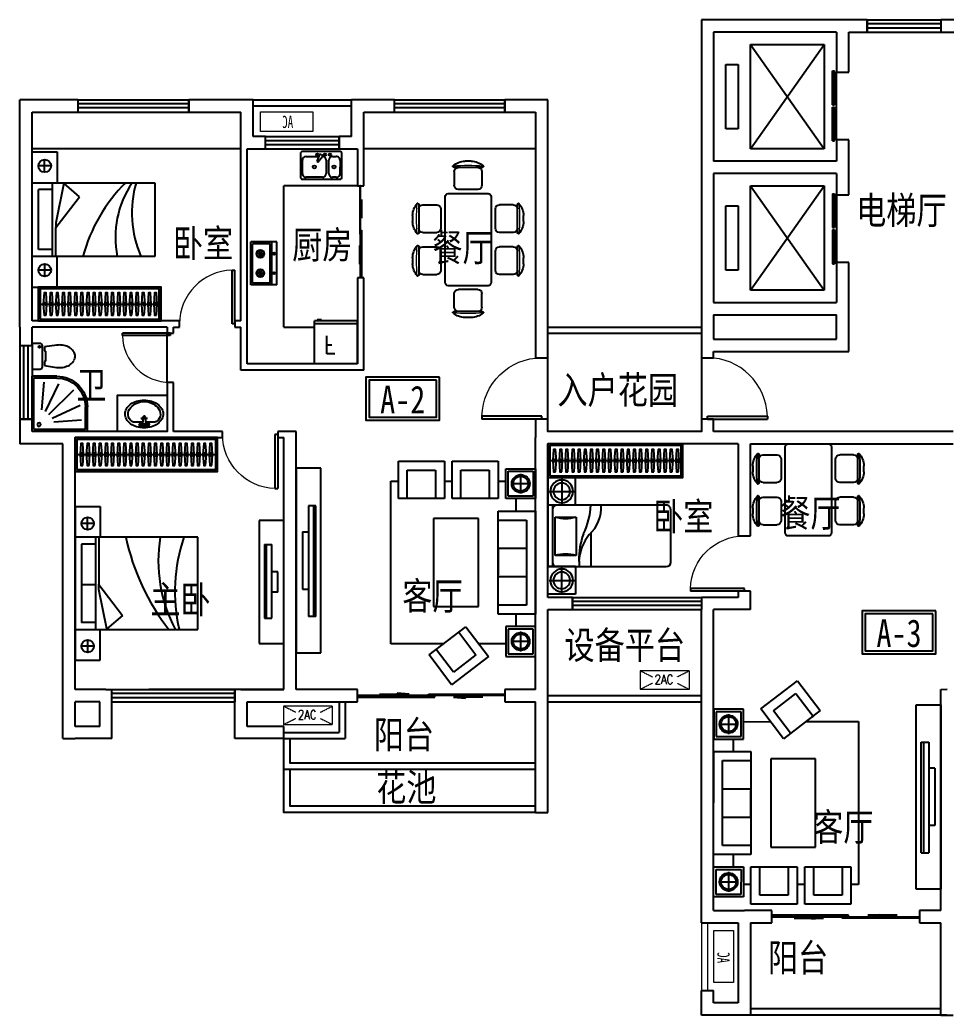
# Model space of a CAD drawing. Extents: x 4814447 to 4843647, y -954808 to -938608.
# Drawn here: x 4814447 to 4829533, y -954808 to -938608 of the extents above; entities that cross this region are included whole.
import ezdxf

# ---------------------------------------------------------------- set-up
doc = ezdxf.new("R2010")
doc.units = 0
doc.header["$MEASUREMENT"] = 0
doc.linetypes.add('DASH', pattern=[0.35, 0.25, -0.1])
doc.linetypes.add('HIDDEN', pattern=[0.375, 0.25, -0.125])
doc.layers.get('0').update_dxf_attribs({"linetype": 'CONTINUOUS'})
for name, color, linetype in [('BALCONY', 153, 'CONTINUOUS'), ('F1', 8, 'CONTINUOUS'), ('FURNITURE', 8, 'CONTINUOUS'), ('Furniture(家具)', 8, 'CONTINUOUS'), ('LVTRY', 187, 'CONTINUOUS'), ('STAIR', 3, 'CONTINUOUS'), ('TEXT_文字_', 7, 'CONTINUOUS'), ('TK', 7, 'CONTINUOUS'), ('WALL', 2, 'CONTINUOUS'), ('wc', 8, 'CONTINUOUS'), ('WINDOW', 4, 'CONTINUOUS'), ('户型编号', 7, 'CONTINUOUS')]:
    doc.layers.add(name, color=color, linetype=linetype)
doc.layers.add('K_EQUPMENT_W', color=6, linetype='CONTINUOUS', lineweight=9)
doc.styles.add('_HZTXT', font='txt.shx', dxfattribs={"width": 0.8, "bigfont": 'HZTXT.shx'})
doc.styles.add('_ZBHZ', font='simhei.ttf', dxfattribs={"width": 0.8})

# ---------------------------------------------------------------- blocks, each defined once
blk = doc.blocks.new('A$C20217E62')
at = {"layer": 'F1'}
for p, q in [((0, 419), (0, 31)), ((644, 450), (31, 450)), ((92, 368), (298, 368)), ((306, 391), (267, 287)), ((285, 277), (355, 363)), ((335, 402), (350, 393)), ((522, 368), (583, 368)), ((675, 31), (675, 419)), ((31, 92), (31, 307)), ((267, 287), (285, 277)), ((419, 307), (419, 92)), ((460, 92), (460, 307)), ((644, 307), (644, 92)), ((31, 0), (644, 0)), ((358, 31), (92, 31)), ((583, 31), (522, 31))]:
    blk.add_line(p, q, dxfattribs=at)
for centre, radius in [((276, 399), 20.5), ((399, 399), 20.5), ((481, 399), 20.5), ((225, 199), 25.6), ((547, 199), 25.6)]:
    blk.add_circle(centre, radius, dxfattribs=at)
for centre, radius, start, end in [((31, 419), 30.7, 90, 180), ((92, 307), 61.4, 90, 180), ((325, 384), 20.5, 60, 159.4623), ((340, 376), 20.5, 320.5377, 60), ((358, 307), 61.4, 360, 90), ((522, 307), 61.4, 90, 180), ((583, 307), 61.4, 360, 90), ((644, 419), 30.7, 360, 90), ((31, 31), 30.7, 180, 270), ((92, 92), 61.4, 180, 270), ((358, 92), 61.4, 270, 360), ((522, 92), 61.4, 180, 270), ((583, 92), 61.4, 270, 360), ((644, 31), 30.7, 270, 360)]:
    blk.add_arc(centre, radius, start, end, dxfattribs=at)
blk = doc.blocks.new('A$C70047E59')
at = {"layer": 'wc'}
for p, q in [((0, 700), (0, 0)), ((0, 700), (424, 700)), ((80, 700), (80, 0)), ((110, 670), (110, 30)), ((110, 670), (394, 670)), ((394, 670), (394, 30)), ((424, 700), (424, 0)), ((249, 508), (196, 508)), ((258, 524), (232, 570)), ((258, 491), (232, 445)), ((277, 524), (304, 570)), ((277, 491), (304, 445)), ((287, 508), (340, 508)), ((249, 192), (196, 192)), ((258, 209), (232, 255)), ((258, 176), (232, 130)), ((277, 209), (304, 255)), ((277, 176), (304, 130)), ((287, 192), (340, 192)), ((0, 0), (424, 0)), ((110, 30), (394, 30))]:
    blk.add_line(p, q, dxfattribs=at)
for centre, radius in [((44, 508), 18.8), ((44, 508), 13.8), ((268, 508), 63.8), ((268, 508), 58.8), ((268, 508), 18.8), ((268, 508), 13.8), ((44, 192), 18.8), ((44, 192), 13.8), ((268, 192), 63.8), ((268, 192), 58.8), ((268, 192), 18.8), ((268, 192), 13.8)]:
    blk.add_circle(centre, radius, dxfattribs=at)
blk = doc.blocks.new('$PLAN$00001563')
for p, q in [((1250, 0), (-1250, 0)), ((-1250, 0), (-1250, -409)), ((-750, 0), (-750, -2000)), ((750, -2000), (750, 0)), ((1250, 0), (1250, -409)), ((-1023, -305), (-1023, -102)), ((639, -104), (-639, -104)), ((-639, -333), (-639, -104)), ((-22, -333), (-22, -104)), ((639, -333), (639, -104)), ((975, -305), (975, -102)), ((-920, -199), (-1125, -199)), ((873, -199), (1077, -199)), ((-1250, -409), (-750, -409)), ((750, -333), (-750, -333)), ((-740, -516), (-98, -388)), ((-18, -388), (-521, -770)), ((-98, -388), (-11, -388)), ((750, -388), (-18, -388)), ((1250, -409), (750, -409)), ((-521, -770), (-740, -516)), ((-750, -2000), (750, -2000))]:
    blk.add_line(p, q)
for centre in [(-1023, -205), (975, -205)]:
    blk.add_circle(centre, 102)
for centre, radius, start, end in [((1524, -4452), 3707, 102.0578, 127.8384), ((368, -3767), 2412, 80.8909, 117.5798), ((-135, -4317), 2694, 70.8175, 103.1624)]:
    blk.add_arc(centre, radius, start, end)
blk = doc.blocks.new('HYU')
for p, q in [((137720, -185365), (137332, -185874)), ((138351, -185846), (137720, -185365)), ((137749, -185581), (137454, -185967)), ((138136, -185875), (137749, -185581)), ((137963, -186355), (138351, -185846)), ((137332, -185874), (137963, -186355)), ((137454, -185967), (137479, -185986)), ((137841, -186262), (138136, -185875)), ((138520, -186574), (138520, -188340)), ((139159, -186574), (138520, -186574)), ((139160, -188340), (139159, -186574)), ((139006, -186728), (138520, -186728)), ((139006, -188186), (139006, -186728)), ((138520, -187700), (138520, -187245)), ((138520, -188186), (139006, -188186)), ((138520, -188340), (139160, -188340)), ((137599, -188553), (136806, -188553)), ((136806, -188553), (136806, -189193)), ((136959, -188553), (136959, -189039)), ((137445, -188553), (137415, -188553)), ((137445, -189039), (137445, -188553)), ((137599, -189193), (137599, -188553)), ((138520, -188553), (137727, -188553)), ((137727, -188553), (137727, -189193)), ((137880, -188553), (137880, -189039)), ((138366, -188553), (138336, -188553)), ((138366, -189039), (138366, -188553)), ((138520, -189193), (138520, -188553)), ((136959, -189039), (137445, -189039)), ((137880, -189039), (138366, -189039)), ((136806, -189193), (137599, -189193)), ((137727, -189193), (138520, -189193))]:
    blk.add_line(p, q)
at = {"linetype": 'ByBlock'}
for p, q in [((138648, -185849), (139159, -185849)), ((138648, -186361), (138648, -185849)), ((139159, -185849), (139159, -186361)), ((138690, -185892), (139117, -185892)), ((138690, -186318), (138690, -185892)), ((138904, -185935), (138904, -186276)), ((139117, -185892), (139117, -186318)), ((136678, -186063), (136678, -188852)), ((137579, -186063), (136678, -186063)), ((138648, -186063), (138185, -186064)), ((139074, -186105), (138733, -186105)), ((139159, -186361), (138648, -186361)), ((139117, -186318), (138690, -186318)), ((138818, -186574), (138818, -186361)), ((137411, -186702), (138179, -186702)), ((137411, -188212), (137411, -186702)), ((138179, -186702), (138179, -188212)), ((139006, -187214), (138520, -187214)), ((139006, -187700), (138520, -187700)), ((138179, -188212), (137411, -188212)), ((138818, -188553), (138818, -188340)), ((138648, -188553), (138648, -189065)), ((139160, -188553), (138648, -188553)), ((138690, -188596), (138691, -189022)), ((139117, -188596), (138690, -188596)), ((139117, -189022), (139117, -188596)), ((139160, -189065), (139160, -188553)), ((138904, -188638), (138904, -188979)), ((136678, -188852), (136806, -188852)), ((137599, -188852), (137727, -188852)), ((138520, -188851), (138648, -188851)), ((139074, -188809), (138733, -188809)), ((138648, -189065), (139160, -189065)), ((138691, -189022), (139117, -189022))]:
    blk.add_line(p, q, dxfattribs=at)
at = {"linetype": 'ByBlock', "extrusion": (0, 0, -1)}
for centre, major_axis, start_param, end_param in [((138904, -186105), (-10, 153), -1.508582, 4.774603), ((138904, -186105), (-14, 127), -1.464910568844046, 4.818274738335539), ((138904, -188809), (-16, 153), -1.464919, 4.818266), ((138904, -188809), (-13, 127), -1.465821, 4.817364)]:
    blk.add_ellipse(centre, major_axis=major_axis, ratio=1, start_param=start_param, end_param=end_param, dxfattribs=at)
blk = doc.blocks.new('A$C4D107291')
for p, q in [((0, 0), (0, 2200)), ((0, 2200), (409, 2200)), ((409, 2200), (409, 1700)), ((305, 1973), (102, 1973)), ((199, 1871), (199, 2075)), ((0, 1700), (2000, 1700)), ((333, 500), (333, 1700)), ((516, 1690), (388, 1048)), ((770, 1471), (516, 1690)), ((2000, 1700), (2000, 500)), ((104, 611), (104, 1590)), ((333, 1590), (104, 1590)), ((388, 968), (770, 1471)), ((388, 1048), (388, 961)), ((388, 500), (388, 968)), ((2000, 500), (0, 500)), ((333, 611), (104, 611)), ((409, 0), (409, 500)), ((199, 378), (199, 173)), ((305, 275), (102, 275)), ((0, 0), (409, 0))]:
    blk.add_line(p, q)
for centre in [(205, 1973), (205, 275)]:
    blk.add_circle(centre, 102)
for centre, radius, start, end in [((3363, -172), 2623, 134.4837, 165.1561), ((2942, 808), 1587, 145.8422, 191.1759), ((3368, 1207), 1745, 163.6318, 203.8909)]:
    blk.add_arc(centre, radius, start, end)
blk = doc.blocks.new('淋浴2')
for p, q in [((-900, -400), (-900, 0)), ((0, 0), (-900, 0)), ((0, -900), (0, 0)), ((-870, -400), (-870, -30)), ((-30, -30), (-870, -30)), ((-353, -159), (-805, -193)), ((-30, -870), (-30, -30)), ((-326, -216), (-778, -435)), ((-274, -273), (-679, -680)), ((-216, -326), (-431, -780)), ((-158, -352), (-189, -805)), ((-30, -870), (-400, -870)), ((0, -900), (-400, -900))]:
    blk.add_line(p, q)
blk.add_circle((-112, -112), 30)
for radius in [500, 470]:
    blk.add_arc((-400, -400), radius, 180, 270)
blk = doc.blocks.new('*U28')
for p, q in [((128, 210), (0, 210)), ((0, 210), (0, -210)), ((168, -170), (168, 170)), ((400, 181), (202, 152)), ((202, 152), (202, 90)), ((202, 90), (220, 82)), ((220, 82), (220, -80)), ((220, -80), (202, -85)), ((202, -85), (202, -152)), ((202, -152), (398, -181)), ((0, -210), (128, -210))]:
    blk.add_line(p, q)
blk.add_circle((118, 154), 14.5)
for centre, radius, start, end in [((128, 170), 40, 360, 90), ((446, -168), 352, 90.2924, 97.7689), ((446, -168), 352, 73.6387, 90.2924), ((470, -85), 266, 54.4566, 73.6387), ((508, -33), 201, 30.1295, 54.4566), ((565, 1), 135, 0.2924, 30.1295), ((565, 1), 135, 330.4554, 0.2924), ((469, 85), 266, 286.9462, 306.1283), ((507, 33), 201, 306.1283, 330.4554), ((128, -170), 40, 270, 360), ((444, 168), 352, 262.5124, 270.2924), ((444, 168), 352, 270.2924, 286.9462)]:
    blk.add_arc(centre, radius, start, end)
blk = doc.blocks.new('$PLAN$00002341')
for p, q in [((-52, 163), (56, 163)), ((-179, 92), (-17, 92)), ((-14, 36), (-54, 36)), ((-52, 110), (-20, 110)), ((-22, 144), (-17, 46)), ((2, -20), (2, 27)), ((58, 36), (18, 36)), ((21, 46), (26, 144)), ((21, 92), (183, 92)), ((24, 110), (56, 110))]:
    blk.add_line(p, q)
for centre, radius in [((-52, 137), 19.4), ((-52, 137), 12.6), ((56, 137), 19.4), ((56, 137), 12.6)]:
    blk.add_circle(centre, radius)
for centre, radius, start, end in [((-30, -139), 323, 106.7409, 125.9862), ((0, -237), 426, 90, 106.7409), ((-52, 137), 26.5, 90, 270), ((0, -237), 426, 73.2591, 90), ((56, 137), 26.5, 270, 90), ((30, -139), 323, 54.0138, 73.2591), ((-144, -37), 166, 150.2994, 180), ((-75, -77), 246, 125.9862, 150.2994), ((-114, -35), 148, 125.2171, 225.4044), ((-179, 57), 35.1, 90, 125.2171), ((2, 36), 30.9, 129.8713, 50.1287), ((2, 126), 29.9, 37.4402, 142.5598), ((2, 46), 19.1, 180, 0), ((2, 36), 19.3, 163.9274, 16.0726), ((183, 57), 35.1, 54.7829, 90), ((118, -35), 148, 314.5956, 54.7829), ((75, -77), 246, 29.7006, 54.0138), ((144, -37), 166, 0, 29.7006), ((-144, -37), 166, 180, 209.7006), ((-75, 3), 246, 209.7006, 234.0138), ((6, 59), 300, 221.743, 269.243), ((-2, 59), 300, 270.757, 318.257), ((75, 3), 246, 305.9862, 330.2994), ((144, -37), 166, 330.2994, 0), ((-30, 65), 323, 234.0138, 253.2591), ((0, 164), 426, 253.2591, 270), ((0, 164), 426, 270, 286.7409), ((30, 65), 323, 286.7409, 305.9862)]:
    blk.add_arc(centre, radius, start, end)
for p in [(2, 126, 0), (2, 36, 0)]:
    blk.add_point(p)
blk = doc.blocks.new('空调室外机2')
at = {"ltscale": 0.5}
blk.add_lwpolyline([(0, 0), (850, 0), (850, 320), (0, 320)], close=True, dxfattribs=at)
at = {"ltscale": 0.5, "style": '_ZBHZ', "width": 0.65}
blk.add_text('AC', height=200, dxfattribs=at).set_placement((319, 55))
blk = doc.blocks.new('*U27')
for p, q in [((-300, 0), (-300, -700)), ((400, 0), (-300, 0)), ((400, 0), (400, -700)), ((30, -162), (-98, -162)), ((-98, -162), (-98, -457)), ((-21, -303), (-98, -303)), ((400, -650), (-300, -650)), ((400, -700), (-300, -700)), ((-258, -700), (-258, -720)), ((-187, -720), (-258, -720)), ((-187, -700), (-187, -720))]:
    blk.add_line(p, q)
blk = doc.blocks.new('ewrew')
at = {"layer": 'FURNITURE'}
for p, q in [((-52631, 97939), (-53031, 97939)), ((-53031, 97939), (-53031, 94936)), ((-52631, 94936), (-52631, 97939)), ((-52748, 97329), (-52748, 95526)), ((-53031, 94936), (-52631, 94936))]:
    blk.add_line(p, q, dxfattribs=at)
at = {"layer": 'FURNITURE', "ltscale": 30}
for p, q in [((-52713, 97329), (-52833, 97329)), ((-52833, 97328), (-52833, 95526)), ((-52713, 95526), (-52713, 97329)), ((-52931, 96904), (-52931, 95971)), ((-52931, 96904), (-52833, 96904)), ((-52931, 95971), (-52833, 95971)), ((-52713, 95526), (-52833, 95526))]:
    blk.add_line(p, q, dxfattribs=at)
blk = doc.blocks.new('jj2')
at = {"ltscale": 0.5}
for p, q in [((62, 1304), (-37, 1304)), ((243, 1204), (-217, 1204)), ((-212, 1136), (-212, 911)), ((238, 1136), (238, 911)), ((170, 844), (-145, 844)), ((-362, 734), (-362, -666)), ((338, 784), (-312, 784)), ((388, -666), (388, 734)), ((-792, 148), (-792, 608)), ((-724, 603), (-499, 603)), ((-432, 220), (-432, 535)), ((457, 535), (457, 220)), ((749, 603), (524, 603)), ((817, 608), (817, 148)), ((-892, 328), (-892, 427)), ((917, 427), (917, 328)), ((-724, 153), (-499, 153)), ((749, 153), (524, 153)), ((-792, -539), (-792, -79)), ((-724, -84), (-499, -84)), ((-432, -467), (-432, -152)), ((457, -152), (457, -467)), ((749, -84), (524, -84)), ((817, -79), (817, -539)), ((-892, -359), (-892, -260)), ((917, -260), (917, -359)), ((-724, -534), (-499, -534)), ((749, -534), (524, -534)), ((-312, -716), (338, -716)), ((170, -782), (-145, -782)), ((-212, -1075), (-212, -850)), ((238, -1075), (238, -850)), ((243, -1142), (-217, -1142)), ((62, -1242), (-37, -1242))]:
    blk.add_line(p, q, dxfattribs=at)
for centre, radius, start, end in [((-27, 988), 316, 91.7651, 130.7265), ((52, 988), 316, 49.2735, 88.2349), ((-227, 1220), 10, 130.7265, 202.67), ((-217, 1224), 20, 202.67, 270), ((-145, 1136), 67.5, 90, 180), ((170, 1136), 67.5, 0, 90), ((243, 1224), 20, 270, 337.33), ((252, 1220), 10, 337.33, 49.2735), ((-145, 911), 67.5, 180, 270), ((170, 911), 67.5, 270, 0), ((-312, 734), 50, 90, 180), ((338, 734), 50, 0, 90), ((-576, 417), 316, 139.2735, 178.2349), ((-808, 617), 10, 67.33, 139.2735), ((-812, 608), 20, 0, 67.33), ((-724, 535), 67.5, 90, 180), ((-499, 535), 67.5, 0, 90), ((524, 535), 67.5, 90, 180), ((749, 535), 67.5, 0, 90), ((837, 608), 20, 112.67, 180), ((833, 617), 10, 40.7265, 112.67), ((601, 417), 316, 1.7651, 40.7265), ((-576, 338), 316, 181.7651, 220.7265), ((601, 338), 316, 319.2735, 358.2349), ((-724, 220), 67.5, 180, 270), ((-499, 220), 67.5, 270, 0), ((524, 220), 67.5, 180, 270), ((749, 220), 67.5, 270, 0), ((-808, 138), 10, 220.7265, 292.67), ((-812, 148), 20, 292.67, 0), ((837, 148), 20, 180, 247.33), ((833, 138), 10, 247.33, 319.2735), ((-576, -269), 316, 139.2735, 178.2349), ((-808, -70), 10, 67.33, 139.2735), ((-812, -79), 20, 0, 67.33), ((-724, -152), 67.5, 90, 180), ((-499, -152), 67.5, 0, 90), ((524, -152), 67.5, 90, 180), ((749, -152), 67.5, 0, 90), ((837, -79), 20, 112.67, 180), ((833, -70), 10, 40.7265, 112.67), ((601, -269), 316, 1.7651, 40.7265), ((-576, -349), 316, 181.7651, 220.7265), ((-724, -467), 67.5, 180, 270), ((-499, -467), 67.5, 270, 0), ((524, -467), 67.5, 180, 270), ((749, -467), 67.5, 270, 0), ((601, -349), 316, 319.2735, 358.2349), ((-808, -549), 10, 220.7265, 292.67), ((-812, -539), 20, 292.67, 0), ((837, -539), 20, 180, 247.33), ((833, -549), 10, 247.33, 319.2735), ((-312, -666), 50, 180, 270), ((-145, -850), 67.5, 90, 180), ((170, -850), 67.5, 0, 90), ((338, -666), 50, 270, 0), ((-145, -1075), 67.5, 180, 270), ((170, -1075), 67.5, 270, 0), ((-227, -1158), 10, 157.33, 229.2735), ((-217, -1162), 20, 90, 157.33), ((-27, -927), 316, 229.2735, 268.2349), ((52, -927), 316, 271.7651, 310.7265), ((243, -1162), 20, 22.67, 90), ((252, -1158), 10, 310.7265, 22.67)]:
    blk.add_arc(centre, radius, start, end, dxfattribs=at)
at = {"lineweight": 13, "ltscale": 0.5}
for centre, start, end in [((13, -1474), 84.8023, 95.1977), ((1886, 378), 174.8023, 185.1977), ((-1861, 378), 354.8023, 5.1977), ((1886, -309), 174.8023, 185.1977), ((-1861, -309), 354.8023, 5.1977), ((13, 1536), 264.8023, 275.1977)]:
    blk.add_arc(centre, 2713, start, end, dxfattribs=at)
blk = doc.blocks.new('*U24')
blk.add_line((-970, -275), (1289, -275))
for points in [[(-1000, 0), (1319, 0), (1319, -550), (-1000, -550)], [(-970, -30), (1289, -30), (1289, -520), (-970, -520)]]:
    blk.add_lwpolyline(points, close=True)
at = {"elevation": 0}
for points in [[(-874, -95), (-862, -275), (-874, -455), (-906, -455), (-918, -275), (-906, -95)], [(-774, -95), (-762, -275), (-774, -455), (-806, -455), (-818, -275), (-806, -95)], [(-674, -95), (-662, -275), (-674, -455), (-706, -455), (-718, -275), (-706, -95)], [(-574, -95), (-562, -275), (-574, -455), (-606, -455), (-618, -275), (-606, -95)], [(-474, -95), (-462, -275), (-474, -455), (-506, -455), (-518, -275), (-506, -95)], [(-374, -95), (-362, -275), (-374, -455), (-406, -455), (-418, -275), (-406, -95)], [(-274, -95), (-262, -275), (-274, -455), (-306, -455), (-318, -275), (-306, -95)], [(-174, -95), (-162, -275), (-174, -455), (-206, -455), (-218, -275), (-206, -95)], [(-74, -95), (-62, -275), (-74, -455), (-106, -455), (-118, -275), (-106, -95)], [(26, -95), (38, -275), (26, -455), (-6, -455), (-18, -275), (-6, -95)], [(126, -95), (138, -275), (126, -455), (94, -455), (82, -275), (94, -95)], [(226, -95), (238, -275), (226, -455), (194, -455), (182, -275), (194, -95)], [(326, -95), (338, -275), (326, -455), (294, -455), (282, -275), (294, -95)], [(426, -95), (438, -275), (426, -455), (394, -455), (382, -275), (394, -95)], [(526, -95), (538, -275), (526, -455), (494, -455), (482, -275), (494, -95)], [(626, -95), (638, -275), (626, -455), (594, -455), (582, -275), (594, -95)], [(726, -95), (738, -275), (726, -455), (694, -455), (682, -275), (694, -95)], [(826, -95), (838, -275), (826, -455), (794, -455), (782, -275), (794, -95)], [(926, -95), (938, -275), (926, -455), (894, -455), (882, -275), (894, -95)], [(1026, -95), (1038, -275), (1026, -455), (994, -455), (982, -275), (994, -95)], [(1126, -95), (1138, -275), (1126, -455), (1094, -455), (1082, -275), (1094, -95)], [(1226, -95), (1238, -275), (1226, -455), (1194, -455), (1182, -275), (1194, -95)]]:
    blk.add_lwpolyline(points, close=True, dxfattribs=at)
at = {"ltscale": 15, "elevation": 0}
for points in [[(-894, -255), (-886, -255), (-886, -295), (-894, -295)], [(-794, -255), (-786, -255), (-786, -295), (-794, -295)], [(-694, -255), (-686, -255), (-686, -295), (-694, -295)], [(-594, -255), (-586, -255), (-586, -295), (-594, -295)], [(-494, -255), (-486, -255), (-486, -295), (-494, -295)], [(-394, -255), (-386, -255), (-386, -295), (-394, -295)], [(-294, -255), (-286, -255), (-286, -295), (-294, -295)], [(-194, -255), (-186, -255), (-186, -295), (-194, -295)], [(-94, -255), (-86, -255), (-86, -295), (-94, -295)], [(6, -255), (14, -255), (14, -295), (6, -295)], [(106, -255), (114, -255), (114, -295), (106, -295)], [(206, -255), (214, -255), (214, -295), (206, -295)], [(306, -255), (314, -255), (314, -295), (306, -295)], [(406, -255), (414, -255), (414, -295), (406, -295)], [(506, -255), (514, -255), (514, -295), (506, -295)], [(606, -255), (614, -255), (614, -295), (606, -295)], [(706, -255), (714, -255), (714, -295), (706, -295)], [(806, -255), (814, -255), (814, -295), (806, -295)], [(906, -255), (914, -255), (914, -295), (906, -295)], [(1006, -255), (1014, -255), (1014, -295), (1006, -295)], [(1106, -255), (1114, -255), (1114, -295), (1106, -295)], [(1206, -255), (1214, -255), (1214, -295), (1206, -295)]]:
    blk.add_lwpolyline(points, close=True, dxfattribs=at)
blk = doc.blocks.new('*U25')
blk.add_line((-970, -275), (970, -275))
for points in [[(-1000, 0), (1000, 0), (1000, -550), (-1000, -550)], [(-970, -30), (970, -30), (970, -520), (-970, -520)]]:
    blk.add_lwpolyline(points, close=True)
at = {"elevation": 0}
for points in [[(-874, -95), (-862, -275), (-874, -455), (-906, -455), (-918, -275), (-906, -95)], [(-774, -95), (-762, -275), (-774, -455), (-806, -455), (-818, -275), (-806, -95)], [(-674, -95), (-662, -275), (-674, -455), (-706, -455), (-718, -275), (-706, -95)], [(-574, -95), (-562, -275), (-574, -455), (-606, -455), (-618, -275), (-606, -95)], [(-474, -95), (-462, -275), (-474, -455), (-506, -455), (-518, -275), (-506, -95)], [(-374, -95), (-362, -275), (-374, -455), (-406, -455), (-418, -275), (-406, -95)], [(-274, -95), (-262, -275), (-274, -455), (-306, -455), (-318, -275), (-306, -95)], [(-174, -95), (-162, -275), (-174, -455), (-206, -455), (-218, -275), (-206, -95)], [(-74, -95), (-62, -275), (-74, -455), (-106, -455), (-118, -275), (-106, -95)], [(26, -95), (38, -275), (26, -455), (-6, -455), (-18, -275), (-6, -95)], [(126, -95), (138, -275), (126, -455), (94, -455), (82, -275), (94, -95)], [(226, -95), (238, -275), (226, -455), (194, -455), (182, -275), (194, -95)], [(326, -95), (338, -275), (326, -455), (294, -455), (282, -275), (294, -95)], [(426, -95), (438, -275), (426, -455), (394, -455), (382, -275), (394, -95)], [(526, -95), (538, -275), (526, -455), (494, -455), (482, -275), (494, -95)], [(626, -95), (638, -275), (626, -455), (594, -455), (582, -275), (594, -95)], [(726, -95), (738, -275), (726, -455), (694, -455), (682, -275), (694, -95)], [(826, -95), (838, -275), (826, -455), (794, -455), (782, -275), (794, -95)], [(926, -95), (938, -275), (926, -455), (894, -455), (882, -275), (894, -95)]]:
    blk.add_lwpolyline(points, close=True, dxfattribs=at)
at = {"ltscale": 15, "elevation": 0}
for points in [[(-894, -255), (-886, -255), (-886, -295), (-894, -295)], [(-794, -255), (-786, -255), (-786, -295), (-794, -295)], [(-694, -255), (-686, -255), (-686, -295), (-694, -295)], [(-594, -255), (-586, -255), (-586, -295), (-594, -295)], [(-494, -255), (-486, -255), (-486, -295), (-494, -295)], [(-394, -255), (-386, -255), (-386, -295), (-394, -295)], [(-294, -255), (-286, -255), (-286, -295), (-294, -295)], [(-194, -255), (-186, -255), (-186, -295), (-194, -295)], [(-94, -255), (-86, -255), (-86, -295), (-94, -295)], [(6, -255), (14, -255), (14, -295), (6, -295)], [(106, -255), (114, -255), (114, -295), (106, -295)], [(206, -255), (214, -255), (214, -295), (206, -295)], [(306, -255), (314, -255), (314, -295), (306, -295)], [(406, -255), (414, -255), (414, -295), (406, -295)], [(506, -255), (514, -255), (514, -295), (506, -295)], [(606, -255), (614, -255), (614, -295), (606, -295)], [(706, -255), (714, -255), (714, -295), (706, -295)], [(806, -255), (814, -255), (814, -295), (806, -295)], [(906, -255), (914, -255), (914, -295), (906, -295)]]:
    blk.add_lwpolyline(points, close=True, dxfattribs=at)
blk = doc.blocks.new('电视2')
at = {"layer": 'Furniture(家具)'}
for p, q in [((0, -400), (0, 0)), ((0, 0), (2000, 0)), ((1590, -116), (390, -116)), ((2000, 0), (2000, -400)), ((2000, -400), (0, -400))]:
    blk.add_line(p, q, dxfattribs=at)
at = {"layer": 'Furniture(家具)', "ltscale": 30}
for p, q in [((390, -82), (390, -202)), ((390, -82), (1590, -82)), ((1590, -82), (1590, -202)), ((1590, -202), (390, -202)), ((835, -300), (835, -202)), ((1165, -300), (835, -300)), ((1165, -300), (1165, -202))]:
    blk.add_line(p, q, dxfattribs=at)
blk = doc.blocks.new('*U26')
blk.add_line((-970, -275), (1170, -275))
for points in [[(-1000, 0), (1200, 0), (1200, -550), (-1000, -550)], [(-970, -30), (1170, -30), (1170, -520), (-970, -520)]]:
    blk.add_lwpolyline(points, close=True)
at = {"elevation": 0}
for points in [[(-874, -95), (-862, -275), (-874, -455), (-906, -455), (-918, -275), (-906, -95)], [(-774, -95), (-762, -275), (-774, -455), (-806, -455), (-818, -275), (-806, -95)], [(-674, -95), (-662, -275), (-674, -455), (-706, -455), (-718, -275), (-706, -95)], [(-574, -95), (-562, -275), (-574, -455), (-606, -455), (-618, -275), (-606, -95)], [(-474, -95), (-462, -275), (-474, -455), (-506, -455), (-518, -275), (-506, -95)], [(-374, -95), (-362, -275), (-374, -455), (-406, -455), (-418, -275), (-406, -95)], [(-274, -95), (-262, -275), (-274, -455), (-306, -455), (-318, -275), (-306, -95)], [(-174, -95), (-162, -275), (-174, -455), (-206, -455), (-218, -275), (-206, -95)], [(-74, -95), (-62, -275), (-74, -455), (-106, -455), (-118, -275), (-106, -95)], [(26, -95), (38, -275), (26, -455), (-6, -455), (-18, -275), (-6, -95)], [(126, -95), (138, -275), (126, -455), (94, -455), (82, -275), (94, -95)], [(226, -95), (238, -275), (226, -455), (194, -455), (182, -275), (194, -95)], [(326, -95), (338, -275), (326, -455), (294, -455), (282, -275), (294, -95)], [(426, -95), (438, -275), (426, -455), (394, -455), (382, -275), (394, -95)], [(526, -95), (538, -275), (526, -455), (494, -455), (482, -275), (494, -95)], [(626, -95), (638, -275), (626, -455), (594, -455), (582, -275), (594, -95)], [(726, -95), (738, -275), (726, -455), (694, -455), (682, -275), (694, -95)], [(826, -95), (838, -275), (826, -455), (794, -455), (782, -275), (794, -95)], [(926, -95), (938, -275), (926, -455), (894, -455), (882, -275), (894, -95)], [(1026, -95), (1038, -275), (1026, -455), (994, -455), (982, -275), (994, -95)], [(1126, -95), (1138, -275), (1126, -455), (1094, -455), (1082, -275), (1094, -95)]]:
    blk.add_lwpolyline(points, close=True, dxfattribs=at)
at = {"ltscale": 15, "elevation": 0}
for points in [[(-894, -255), (-886, -255), (-886, -295), (-894, -295)], [(-794, -255), (-786, -255), (-786, -295), (-794, -295)], [(-694, -255), (-686, -255), (-686, -295), (-694, -295)], [(-594, -255), (-586, -255), (-586, -295), (-594, -295)], [(-494, -255), (-486, -255), (-486, -295), (-494, -295)], [(-394, -255), (-386, -255), (-386, -295), (-394, -295)], [(-294, -255), (-286, -255), (-286, -295), (-294, -295)], [(-194, -255), (-186, -255), (-186, -295), (-194, -295)], [(-94, -255), (-86, -255), (-86, -295), (-94, -295)], [(6, -255), (14, -255), (14, -295), (6, -295)], [(106, -255), (114, -255), (114, -295), (106, -295)], [(206, -255), (214, -255), (214, -295), (206, -295)], [(306, -255), (314, -255), (314, -295), (306, -295)], [(406, -255), (414, -255), (414, -295), (406, -295)], [(506, -255), (514, -255), (514, -295), (506, -295)], [(606, -255), (614, -255), (614, -295), (606, -295)], [(706, -255), (714, -255), (714, -295), (706, -295)], [(806, -255), (814, -255), (814, -295), (806, -295)], [(906, -255), (914, -255), (914, -295), (906, -295)], [(1006, -255), (1014, -255), (1014, -295), (1006, -295)], [(1106, -255), (1114, -255), (1114, -295), (1106, -295)]]:
    blk.add_lwpolyline(points, close=True, dxfattribs=at)
blk = doc.blocks.new('chuang5')
at = {"layer": 'Furniture(家具)'}
for p, q in [((-62300, -8365), (-62300, -7915)), ((-62300, -7915), (-61850, -7915)), ((-62075, -7935), (-62075, -8345)), ((-60850, -7915), (-61850, -7915)), ((-61850, -7987), (-61850, -7915)), ((-61850, -7915), (-61850, -8365)), ((-61850, -8365), (-61850, -7915)), ((-60850, -7987), (-60850, -7915)), ((-60400, -7915), (-60850, -7915)), ((-60850, -8365), (-60850, -7915)), ((-60625, -7935), (-60625, -8345)), ((-60400, -8365), (-60400, -7915)), ((-60850, -7987), (-61850, -7987)), ((-61850, -8059), (-61850, -9842)), ((-61669, -8035), (-61043, -8035)), ((-61669, -8372), (-61669, -8035)), ((-61043, -8035), (-61043, -8372)), ((-60850, -9842), (-60850, -8059)), ((-62280, -8140), (-61870, -8140)), ((-60420, -8140), (-60830, -8140)), ((-61850, -8365), (-62300, -8365)), ((-61753, -8421), (-61850, -8421)), ((-61043, -8372), (-61669, -8372)), ((-60850, -8365), (-60400, -8365)), ((-61304, -8613), (-61850, -8613)), ((-61778, -9915), (-60922, -9915))]:
    blk.add_line(p, q, dxfattribs=at)
for centre, radius, start, end in [((-62075, -8140), 185, 270.2522, 270), ((-62075, -8140), 135, 270.3469, 270), ((-61778, -8059), 72.3, 90, 180), ((-62248, -8204), 602, 343.7398, 16.2602), ((-60464, -8204), 602, 163.7398, 196.2602), ((-60922, -8059), 72.3, 0, 90), ((-60625, -8140), 185, 270, 269.7478), ((-60625, -8140), 135, 270, 269.6531), ((-61802, -9165), 746, 50.5814, 87.1199), ((-61735, -9666), 1246, 70.3668, 90.8056), ((-60781, -7385), 1231, 244.2286, 266.7956), ((-60878, -8166), 618, 223.2139, 272.6045), ((-61778, -9842), 72.3, 180, 270), ((-60922, -9842), 72.3, 270, 0)]:
    blk.add_arc(centre, radius, start, end, dxfattribs=at)
blk = doc.blocks.new('A$C04F801B3')
at = {"layer": 'FURNITURE'}
for p, q in [((1229, 1500), (579, 1500)), ((100, 863), (100, 1323)), ((168, 1318), (393, 1318)), ((529, 1450), (529, 50)), ((1279, 50), (1279, 1450)), ((1641, 1318), (1416, 1318)), ((1709, 1323), (1709, 863)), ((0, 1044), (0, 1143)), ((460, 936), (460, 1251)), ((1349, 1251), (1349, 936)), ((1809, 1143), (1809, 1044)), ((168, 868), (393, 868)), ((1641, 868), (1416, 868)), ((100, 177), (100, 637)), ((168, 632), (393, 632)), ((460, 249), (460, 564)), ((1349, 564), (1349, 249)), ((1641, 632), (1416, 632)), ((1709, 637), (1709, 177)), ((0, 357), (0, 456)), ((1809, 456), (1809, 357)), ((168, 182), (393, 182)), ((1641, 182), (1416, 182)), ((579, 0), (1229, 0))]:
    blk.add_line(p, q, dxfattribs=at)
for centre, radius, start, end in [((579, 1450), 50, 90, 180), ((1229, 1450), 50, 0, 90), ((315, 1133), 316, 139.2735, 178.2349), ((2778, 1093), 2713, 174.8023, 185.1977), ((84, 1333), 10, 67.33, 139.2735), ((80, 1323), 20, 0, 67.33), ((168, 1251), 67.5, 90, 180), ((393, 1251), 67.5, 0, 90), ((1416, 1251), 67.5, 90, 180), ((1641, 1251), 67.5, 0, 90), ((1729, 1323), 20, 112.67, 180), ((1725, 1333), 10, 40.7265, 112.67), ((1493, 1133), 316, 1.7651, 40.7265), ((-969, 1093), 2713, 354.8023, 5.1977), ((315, 1054), 316, 181.7651, 220.7265), ((1493, 1054), 316, 319.2735, 358.2349), ((84, 854), 10, 220.7265, 292.67), ((80, 863), 20, 292.67, 0), ((168, 936), 67.5, 180, 270), ((393, 936), 67.5, 270, 0), ((1416, 936), 67.5, 180, 270), ((1641, 936), 67.5, 270, 0), ((1729, 863), 20, 180, 247.33), ((1725, 854), 10, 247.33, 319.2735), ((315, 446), 316, 139.2735, 178.2349), ((2778, 407), 2713, 174.8023, 185.1977), ((84, 646), 10, 67.33, 139.2735), ((80, 637), 20, 0, 67.33), ((1729, 637), 20, 112.67, 180), ((1725, 646), 10, 40.7265, 112.67), ((-969, 407), 2713, 354.8023, 5.1977), ((1493, 446), 316, 1.7651, 40.7265), ((168, 564), 67.5, 90, 180), ((393, 564), 67.5, 0, 90), ((1416, 564), 67.5, 90, 180), ((1641, 564), 67.5, 0, 90), ((315, 367), 316, 181.7651, 220.7265), ((1493, 367), 316, 319.2735, 358.2349), ((80, 177), 20, 292.67, 0), ((168, 249), 67.5, 180, 270), ((393, 249), 67.5, 270, 0), ((1416, 249), 67.5, 180, 270), ((1641, 249), 67.5, 270, 0), ((1729, 177), 20, 180, 247.33), ((84, 167), 10, 220.7265, 292.67), ((579, 50), 50, 180, 270), ((1229, 50), 50, 270, 0), ((1725, 167), 10, 247.33, 319.2735)]:
    blk.add_arc(centre, radius, start, end, dxfattribs=at)
blk = doc.blocks.new('A$C31923FBC')
at = {"layer": 'K_EQUPMENT_W', "linetype": 'HIDDEN'}
for p, q in [((0, 300), (200, 200, 0)), ((600, 200, 0), (800, 300, 0)), ((0, 0), (200, 100, 0)), ((600, 100, 0), (800, 0, 0))]:
    blk.add_line(p, q, dxfattribs=at)
at = {"layer": 'K_EQUPMENT_W', "linetype": 'DASH'}
blk.add_lwpolyline([(800, 0), (800, 300), (0, 300), (0, 0)], close=True, dxfattribs=at)
at = {"layer": 'K_EQUPMENT_W', "style": '_HZTXT', "width": 0.8}
blk.add_text('2AC', height=150, rotation=0.079, dxfattribs=at).set_placement((235, 84, 0))
blk = doc.blocks.new('$TCHSYS$LDOR22D')
for p, q in [((-0.517, 0.833), (-0.017, 0.833)), ((-0.517, 0.833), (-0.517, 0.667)), ((-0.017, 0.833), (-0.017, 0.667)), ((0.017, 0.833), (0.017, 0.667)), ((0.017, 0.833), (0.517, 0.833)), ((0.517, 0.833), (0.517, 0.667)), ((-0.517, 0.667), (-0.017, 0.667)), ((0.017, 0.667), (0.517, 0.667)), ((-0.5, 0.5), (0.5, 0.5))]:
    blk.add_line(p, q)
blk = doc.blocks.new('$DorLib2D$00000131')
at = {"color": 0, "linetype": 'Continuous'}
for p, q in [((0.15, 0.125), (0.2319, 0.1973)), ((0.2319, 0.1973), (0.2319, 0.125)), ((-0.5, 0.125), (-0.5, 0)), ((0.0192, 0.125), (-0.5, 0.125)), ((0.0192, 0), (0.0192, 0.125)), ((0.35, 0.125), (0.15, 0.125)), ((-0.5, 0), (0.0192, 0)), ((-0.024, 0), (0.5, 0)), ((-0.024, -0.125), (-0.024, 0)), ((0.5, 0), (0.5, -0.125)), ((-0.35, -0.125), (-0.15, -0.125)), ((-0.2319, -0.1973), (-0.2319, -0.125)), ((-0.15, -0.125), (-0.2319, -0.1973)), ((0.5, -0.125), (-0.024, -0.125))]:
    blk.add_line(p, q, dxfattribs=at)
blk = doc.blocks.new('$DorLib2D$00000001')
for p, q in [((0.45, 0.975), (0.5, 0.975)), ((0.45, 0), (0.45, 0.975)), ((0.5, 0), (0.5, 0.975)), ((0.5, 0), (0.45, 0))]:
    blk.add_line(p, q)
at = {"lineweight": 13}
blk.add_arc((0.475, 0), 0.975, 91.4693, 180, dxfattribs=at)
blk = doc.blocks.new('$TCHSYS$WIN2D')
for p, q in [((-0.5, 0.5), (0.5, 0.5)), ((-0.5, 0.5), (-0.5, -0.5)), ((0.5, 0.5), (0.5, -0.5)), ((0.5, 0.1667), (-0.5, 0.1667)), ((0.5, -0.1667), (-0.5, -0.1667)), ((-0.5, -0.5), (0.5, -0.5))]:
    blk.add_line(p, q)

msp = doc.modelspace()

# ---------------------------------------------------------------- linework, layer by layer
at = {"layer": 'BALCONY', "linetype": 'ByBlock'}
for p, q in [((4818247, -939908), (4819847, -939908)), ((4818247, -940008), (4819847, -940008)), ((4823047, -949608), (4825547, -949608)), ((4823047, -949708), (4825547, -949708)), ((4829447, -954808), (4826547, -954808))]:
    msp.add_line(p, q, dxfattribs=at)
at = {"layer": 'BALCONY'}
for points in [[(4823047, -943608), (4825547, -943608)], [(4823047, -943708), (4825547, -943708)]]:
    msp.add_lwpolyline(points, dxfattribs=at)
msp.add_lwpolyline([(4823047, -943708), (4825547, -943708), (4825547, -945308), (4823047, -945308)], close=True, dxfattribs=at)
at = {"layer": 'BALCONY', "linetype": 'ByBlock'}
for points in [[(4822847, -950808), (4818747, -950808), (4818747, -950308)], [(4822847, -950708), (4818847, -950708), (4818847, -950308)], [(4822847, -951508), (4818747, -951508), (4818747, -950808)], [(4822847, -951408), (4818847, -951408), (4818847, -950808)], [(4829447, -954808), (4829447, -954708), (4826347, -954708)], [(4829547, -954808), (4829547, -954808), (4826347, -954808)]]:
    msp.add_lwpolyline(points, dxfattribs=at)
at = {"layer": 'K_EQUPMENT_W'}
for p, q in [((4825547, -953308), (4825547, -954408)), ((4825647, -953308), (4825647, -954408))]:
    msp.add_line(p, q, dxfattribs=at)
at = {"layer": 'LVTRY'}
for p, q in [((4818747, -943608), (4818747, -941308)), ((4819947, -941308), (4818747, -941308)), ((4818747, -943608), (4819247, -943608, 0))]:
    msp.add_line(p, q, dxfattribs=at)
msp.add_lwpolyline([(4816038, -945308), (4816038, -944718), (4816847, -944718), (4816847, -945308)], close=True, dxfattribs=at)
at = {"layer": 'STAIR'}
for p, q in [((4826347, -940708), (4826347, -939008)), ((4826347, -939008), (4827547, -939008)), ((4826347, -940708), (4827547, -939008)), ((4826347, -939008), (4827547, -940708)), ((4827547, -939008), (4827547, -940708)), ((4825947, -940383), (4825947, -939333)), ((4825947, -939333), (4826147, -939333)), ((4826147, -939333), (4826147, -940383)), ((4826147, -940383), (4825947, -940383)), ((4827547, -940708), (4826347, -940708)), ((4826347, -943008), (4826347, -941308)), ((4826347, -943008), (4827547, -941308)), ((4826347, -941308), (4827547, -943008)), ((4826347, -941308), (4827547, -941308)), ((4827547, -941308), (4827547, -943008)), ((4825947, -942683), (4825947, -941633)), ((4825947, -941633), (4826147, -941633)), ((4826147, -941633), (4826147, -942683)), ((4826147, -942683), (4825947, -942683)), ((4827547, -943008), (4826347, -943008))]:
    msp.add_line(p, q, dxfattribs=at)
at = {"layer": 'TK'}
for p, q in [((4819647, -949708), (4819647, -950208)), ((4819747, -949708), (4819747, -950308)), ((4818747, -950208), (4819647, -950208)), ((4818747, -950308), (4819747, -950308))]:
    msp.add_line(p, q, dxfattribs=at)
at = {"layer": 'WALL', "linetype": 'ByBlock'}
for p, q in [((4825547, -938608), (4825547, -941008)), ((4827847, -938608), (4825547, -938608)), ((4828247, -938608), (4827847, -938608)), ((4828247, -938808), (4828247, -938608)), ((4829847, -938608), (4829447, -938608)), ((4829447, -938608), (4829447, -938808)), ((4825747, -938808), (4825747, -940908)), ((4827747, -938808), (4825747, -938808)), ((4827747, -938808), (4827747, -939458)), ((4827947, -939458), (4827947, -938808)), ((4827947, -938808), (4828247, -938808)), ((4829447, -938808), (4829747, -938808)), ((4827747, -939458), (4827947, -939458)), ((4814447, -943608), (4814447, -939908)), ((4815397, -939908), (4814447, -939908)), ((4815397, -940108), (4815397, -939908)), ((4818247, -939908), (4817197, -939908)), ((4817197, -939908), (4817197, -940108)), ((4818247, -940508), (4818247, -939908)), ((4819847, -940508), (4819847, -939908)), ((4820547, -939908), (4819847, -939908)), ((4820547, -940108), (4820547, -939908)), ((4823047, -939908), (4822347, -939908)), ((4822347, -939908), (4822347, -940108)), ((4823047, -944108), (4823047, -939908)), ((4814647, -943508), (4814647, -940108)), ((4814647, -940108), (4815397, -940108)), ((4817197, -940108), (4818047, -940108)), ((4818047, -940608), (4818047, -940108)), ((4820047, -940608), (4820047, -940108)), ((4820047, -940108), (4820547, -940108)), ((4822347, -940108), (4822847, -940108)), ((4822847, -940108), (4822847, -944108)), ((4818447, -940508), (4818247, -940508)), ((4818447, -940708), (4818447, -940508)), ((4819847, -940508), (4819647, -940508)), ((4819647, -940508), (4819647, -940708)), ((4827947, -940558), (4827747, -940558)), ((4827747, -940558), (4827747, -940908)), ((4827947, -941008), (4827947, -940558)), ((4818047, -943508), (4818047, -940608)), ((4818147, -943608), (4818147, -940708)), ((4818147, -940708), (4818447, -940708)), ((4819647, -940708), (4819947, -940708)), ((4819947, -940708), (4819947, -941308)), ((4820047, -941308), (4820047, -940608)), ((4825547, -941008), (4825547, -943308)), ((4827747, -940908), (4825747, -940908)), ((4827947, -941458), (4827947, -941008)), ((4827747, -941108), (4825747, -941108)), ((4825747, -941108), (4825747, -943208)), ((4827747, -941108), (4827747, -941458)), ((4819947, -941308), (4820047, -941308)), ((4827747, -941458), (4827947, -941458)), ((4827947, -942558), (4827747, -942558)), ((4827747, -942558), (4827747, -943208)), ((4827947, -943308), (4827947, -942558)), ((4820047, -942808), (4819947, -942808)), ((4819947, -942808), (4819947, -944208)), ((4820047, -944308), (4820047, -942808)), ((4825547, -943308), (4825547, -943908)), ((4825747, -943208), (4827747, -943208)), ((4827947, -944008), (4827947, -943308)), ((4825747, -943408), (4827747, -943408)), ((4825747, -943408), (4825747, -943808)), ((4827747, -943808), (4827747, -943408)), ((4814447, -943608), (4814447, -943908)), ((4816847, -943508), (4814647, -943508)), ((4814647, -943908), (4814647, -943608)), ((4816847, -943608), (4814647, -943608)), ((4817047, -943508), (4816847, -943508)), ((4816847, -943608), (4816847, -943708)), ((4816947, -943708), (4816947, -943608)), ((4816947, -943608), (4817047, -943608)), ((4817047, -943608), (4817047, -943508)), ((4818047, -943508), (4817947, -943508)), ((4817947, -943508), (4817947, -943608)), ((4817947, -943608), (4818047, -943608)), ((4818047, -944308), (4818047, -943608)), ((4818147, -944208), (4818147, -943608)), ((4816847, -943708), (4816947, -943708)), ((4825747, -943808), (4827747, -943808)), ((4814447, -943908), (4814647, -943908)), ((4825547, -943908), (4825547, -944108)), ((4822847, -944108), (4823047, -944108)), ((4825547, -944108), (4825747, -944108)), ((4825747, -944008), (4827947, -944008)), ((4825747, -944108), (4825747, -944008)), ((4819947, -944208), (4818147, -944208)), ((4820047, -944308), (4818047, -944308)), ((4816947, -944508), (4816847, -944508)), ((4816847, -944508), (4816847, -945308)), ((4816947, -945308), (4816947, -944508)), ((4814647, -945108), (4814447, -945108)), ((4814447, -945108), (4814447, -945508)), ((4814647, -945308), (4814647, -945108)), ((4823047, -945108), (4822847, -945108)), ((4822847, -945108), (4822847, -945408)), ((4823047, -945308), (4823047, -945108)), ((4825747, -945108), (4825547, -945108)), ((4825547, -945108), (4825547, -945308)), ((4825747, -945308), (4825747, -945108)), ((4815247, -945308), (4814647, -945308)), ((4816847, -945308), (4815247, -945308)), ((4815347, -949508), (4815347, -945408)), ((4816847, -945408), (4815347, -945408)), ((4816847, -945408), (4817747, -945408)), ((4817747, -945308), (4816947, -945308)), ((4817747, -945408), (4817747, -945308)), ((4818947, -945308), (4818647, -945308)), ((4818647, -945308), (4818647, -945408)), ((4818647, -945408), (4818747, -945408)), ((4818747, -949508), (4818747, -945408)), ((4818947, -949508), (4818947, -945308)), ((4822847, -948108), (4822847, -945408)), ((4825547, -945308), (4823047, -945308)), ((4826247, -945308), (4825747, -945308)), ((4829647, -945308), (4826247, -945308)), ((4815147, -945508), (4814447, -945508)), ((4815147, -949608), (4815147, -945508)), ((4823047, -948008), (4823047, -945508)), ((4825647, -945508), (4823047, -945508)), ((4826147, -945508), (4825647, -945508)), ((4826147, -945508), (4826147, -947008)), ((4826347, -947008), (4826347, -945508)), ((4826347, -945508), (4829647, -945508)), ((4826147, -947008), (4826347, -947008)), ((4823447, -948008), (4823047, -948008)), ((4823447, -948208), (4823447, -948008)), ((4825647, -948008), (4825547, -948008)), ((4825547, -948008), (4825547, -948208)), ((4826147, -948008), (4825647, -948008)), ((4826347, -947908), (4826147, -947908)), ((4826147, -947908), (4826147, -948008)), ((4826347, -948208), (4826347, -947908)), ((4822847, -949508), (4822847, -948108)), ((4823047, -949608), (4823047, -948208)), ((4823047, -948208), (4823447, -948208)), ((4825547, -953308), (4825547, -948208)), ((4826347, -948208), (4825747, -948208)), ((4825747, -953108), (4825747, -948208)), ((4815147, -950208), (4815147, -949608)), ((4815847, -949508), (4815847, -949508)), ((4815945, -949608), (4815945, -949606)), ((4819947, -949508), (4818947, -949508)), ((4819947, -949708), (4819947, -949508)), ((4822847, -949508), (4822347, -949508)), ((4822347, -949508), (4822347, -949708)), ((4823047, -951508), (4823047, -949608)), ((4829447, -949508), (4829548, -949501)), ((4829447, -949608), (4829447, -949508)), ((4829447, -953108), (4829447, -949608)), ((4815347, -950108), (4815347, -949708)), ((4818847, -949708), (4819947, -949708)), ((4822347, -949708), (4822847, -949708)), ((4822847, -951508), (4822847, -949708)), ((4815147, -950308), (4815147, -950208)), ((4815147, -950308), (4815347, -950308)), ((4822847, -951508), (4823047, -951508)), ((4825747, -953108), (4826247, -953108)), ((4826697, -953108), (4826247, -953108)), ((4826697, -953308), (4826697, -953108)), ((4829447, -953108), (4829097, -953108)), ((4829097, -953108), (4829097, -953308)), ((4825547, -953308), (4826147, -953308)), ((4826347, -953308), (4826697, -953308)), ((4829097, -953308), (4829447, -953308)), ((4829447, -953808), (4829447, -953308)), ((4829447, -954708), (4829447, -953808)), ((4829447, -954808), (4829447, -954708)), ((4829447, -954808), (4829647, -954808))]:
    msp.add_line(p, q, dxfattribs=at)
at = {"layer": 'WALL'}
for p, q in [((4815847, -949508), (4815347, -949508)), ((4815847, -949508), (4815847, -949508)), ((4815847, -949508), (4815947, -949508)), ((4815947, -949508), (4815947, -949508)), ((4815947, -949708), (4815947, -949508)), ((4818047, -949508), (4817947, -949508)), ((4817947, -949508), (4817947, -949708)), ((4818047, -949508), (4818747, -949508)), ((4815747, -949708), (4815347, -949708)), ((4815747, -950108), (4815747, -949708)), ((4815947, -950308), (4815947, -949708)), ((4817947, -950308), (4817947, -949708)), ((4818147, -950108), (4818147, -949708)), ((4818147, -949708), (4818847, -949708)), ((4815747, -950108), (4815347, -950108)), ((4818747, -950108), (4818147, -950108)), ((4818747, -950308), (4818747, -950108)), ((4815847, -950308), (4815347, -950308)), ((4815947, -950308), (4815847, -950308)), ((4818747, -950308), (4817947, -950308)), ((4826147, -953308), (4826147, -954608)), ((4826347, -953308), (4826347, -954808)), ((4825547, -954808), (4825547, -954408)), ((4825547, -954408), (4825747, -954408)), ((4825747, -954608), (4825747, -954408)), ((4826147, -954608), (4825747, -954608)), ((4825647, -954808), (4825547, -954808)), ((4826347, -954808), (4825647, -954808))]:
    msp.add_line(p, q, dxfattribs=at)
at = {"layer": 'WINDOW'}
for p, q in [((4818047, -940708), (4814647, -940708)), ((4822847, -940708), (4820047, -940708)), ((4818747, -949508), (4816547, -949508))]:
    msp.add_line(p, q, dxfattribs=at)
at = {"layer": 'WINDOW', "linetype": 'ByBlock'}
for p, q in [((4816847, -944508), (4816847, -943708)), ((4823047, -945108), (4823047, -944108)), ((4825547, -944108), (4825547, -945108))]:
    msp.add_line(p, q, dxfattribs=at)
at = {"layer": '户型编号', "linetype": 'ByBlock'}
for points in [[(4821284, -944424), (4820084, -944424), (4820084, -945124), (4821284, -945124)], [(4821234, -944474), (4820134, -944474), (4820134, -945074), (4821234, -945074)], [(4829365, -948227), (4828165, -948227), (4828165, -948927), (4829365, -948927)], [(4829315, -948277), (4828215, -948277), (4828215, -948877), (4829315, -948877)]]:
    msp.add_lwpolyline(points, close=True, dxfattribs=at)

# ---------------------------------------------------------------- block references
at = {"layer": 'FURNITURE'}
for name, p in [('A$C4D107291', (4814647, -942958)), ('ewrew', (4871979, -1043845))]:
    msp.add_blockref(name, p, dxfattribs=at)
at = {"layer": 'FURNITURE', "xscale": -1}
for name, p, rotation in [('jj2', (4821735, -942151), 180), ('*U25', (4815747, -943508), 180), ('*U24', (4816347, -945958), 180), ('*U26', (4824047, -946058), 180), ('电视2', (4818347, -946758), 90)]:
    msp.add_blockref(name, p, dxfattribs=dict(at, rotation=rotation))
for name, p in [('A$C04F801B3', (4828193, -947008)), ('ewrew', (4776416, -1047695))]:
    msp.add_blockref(name, p, dxfattribs=at)
at = {"layer": 'FURNITURE', "xscale": -0.9500000001888976, "yscale": 0.9499999999534336, "zscale": 0.95}
for p, rotation in [((4690645, -1125526), 179.9998650953385), ((4957949, -773272), 359.9998650953385)]:
    msp.add_blockref('HYU', p, dxfattribs=dict(at, rotation=rotation))
at = {"layer": 'FURNITURE', "extrusion": (0, 0, -1), "xscale": -1, "zscale": -1, "rotation": 270}
msp.add_blockref('chuang5', (-4815133, -885658), dxfattribs=at)
at = {"layer": 'FURNITURE', "rotation": 90}
msp.add_blockref('$PLAN$00001563', (4815347, -947780), dxfattribs=at)
at = {"layer": 'K_EQUPMENT_W', "xscale": -1}
msp.add_blockref('空调室外机2', (4819217, -940424), dxfattribs=at)
at = {"layer": 'K_EQUPMENT_W'}
for p in [(4824551, -949503), (4818741, -950078)]:
    msp.add_blockref('A$C31923FBC', p, dxfattribs=at)
at = {"layer": 'K_EQUPMENT_W', "xscale": -1, "rotation": 270}
msp.add_blockref('空调室外机2', (4825752, -954280), dxfattribs=at)
at = {"layer": 'LVTRY'}
for name, p, rotation in [('A$C20217E62', (4819017, -941201, 0), 359.9972494081149), ('*U28', (4814647, -944084), 359.9911174323303)]:
    msp.add_blockref(name, p, dxfattribs=dict(at, rotation=rotation))
at = {"layer": 'LVTRY', "extrusion": (6.6278e-12, -4e-16, -1), "xscale": -1, "zscale": -1, "rotation": 180.0030360591081}
msp.add_blockref('A$C70047E59', (-4818631, -942223, 0), dxfattribs=at)
at = {"layer": 'LVTRY', "extrusion": (0, 0, -1), "zscale": -1, "rotation": 180}
msp.add_blockref('*U27', (-4819547, -944208), dxfattribs=at)
at = {"layer": 'LVTRY', "xscale": -1, "rotation": 90}
msp.add_blockref('淋浴2', (4814647, -945308), dxfattribs=at)
at = {"layer": 'LVTRY', "yscale": -1, "rotation": 359.998756411983}
msp.add_blockref('$PLAN$00002341', (4816470, -945060), dxfattribs=at)
at = {"layer": 'WINDOW', "linetype": 'ByBlock'}
for name, p, xscale, yscale, zscale, rotation in [('$TCHSYS$WIN2D', (4828847, -938708), -1200, -200, -1200, 180), ('$TCHSYS$WIN2D', (4816297, -940008), -1800, 200, -1800, 180), ('$TCHSYS$WIN2D', (4821447, -940008), -1800, 200, -1800, 180.0000000000044), ('$TCHSYS$WIN2D', (4819047, -940608), -1200, 200, -1200, 180), ('$DorLib2D$00000131', (4819997, -942058), 1500, -100, 1500, 89.99999999998562), ('$DorLib2D$00000001', (4817497, -943558), -900, -900, -900, 180), ('$DorLib2D$00000001', (4816897, -944108), 800, 800, 800, 90), ('$TCHSYS$WIN2D', (4814547, -944508), -1200, 200, -1200, 89.99999999997036), ('$DorLib2D$00000001', (4822947, -944608), -1000, 1000, -1000, 90), ('$DorLib2D$00000001', (4825647, -944608), 1000, 1000, 1000, 270), ('$DorLib2D$00000001', (4818197, -945358), -900, 900, -900, 180.0000000000067), ('$DorLib2D$00000001', (4826247, -947458), 900, -900, 900, 270), ('$TCHSYS$WIN2D', (4824497, -948108), -2100, -200, -2100, 180.0000000000098), ('$DorLib2D$00000131', (4821147, -949608), 2400, -200, 2400, 180.0000000000064)]:
    msp.add_blockref(name, p, dxfattribs=dict(at, xscale=xscale, yscale=yscale, zscale=zscale, rotation=rotation))
at = {"layer": 'WINDOW'}
for name, p, xscale, yscale, zscale, rotation in [('$TCHSYS$LDOR22D', (4827847, -940008), 1100, 200, 1100, 90.0000000000232), ('$TCHSYS$LDOR22D', (4827847, -942008), -1100, 200, -1100, 89.99999999997681), ('$TCHSYS$WIN2D', (4816947, -949608), 2000, -200, 2000, 1.105332e-09)]:
    msp.add_blockref(name, p, dxfattribs=dict(at, xscale=xscale, yscale=yscale, zscale=zscale, rotation=rotation))
at = {"layer": 'WINDOW', "linetype": 'ByBlock', "xscale": 2400, "yscale": 200, "zscale": 2400}
msp.add_blockref('$DorLib2D$00000131', (4827897, -953208), dxfattribs=at)

# ---------------------------------------------------------------- texts
at = {"layer": 'TEXT_文字_', "style": '_ZBHZ', "width": 0.8}
for s, p in [('电梯厅', (4828068, -941933)), ('卧室', (4816939, -942470)), ('厨房', (4818882, -942494)), ('餐厅', (4821166, -942539)), ('卫', (4815368, -944778)), ('入户花园', (4823202, -944858)), ('A-2', (4820315, -945013)), ('卧室', (4824762, -946918)), ('餐厅', (4826832, -946862)), ('客厅', (4820676, -948211)), ('主卧', (4816571, -948270)), ('设备平台', (4823317, -949011)), ('A-3', (4828398, -948816)), ('阳台', (4820211, -950468)), ('花池', (4820250, -951325)), ('客厅', (4827368, -951972)), ('阳台', (4826630, -954099))]:
    msp.add_text(s, height=450, dxfattribs=at).set_placement(p)

doc.saveas('drawing.dxf')
